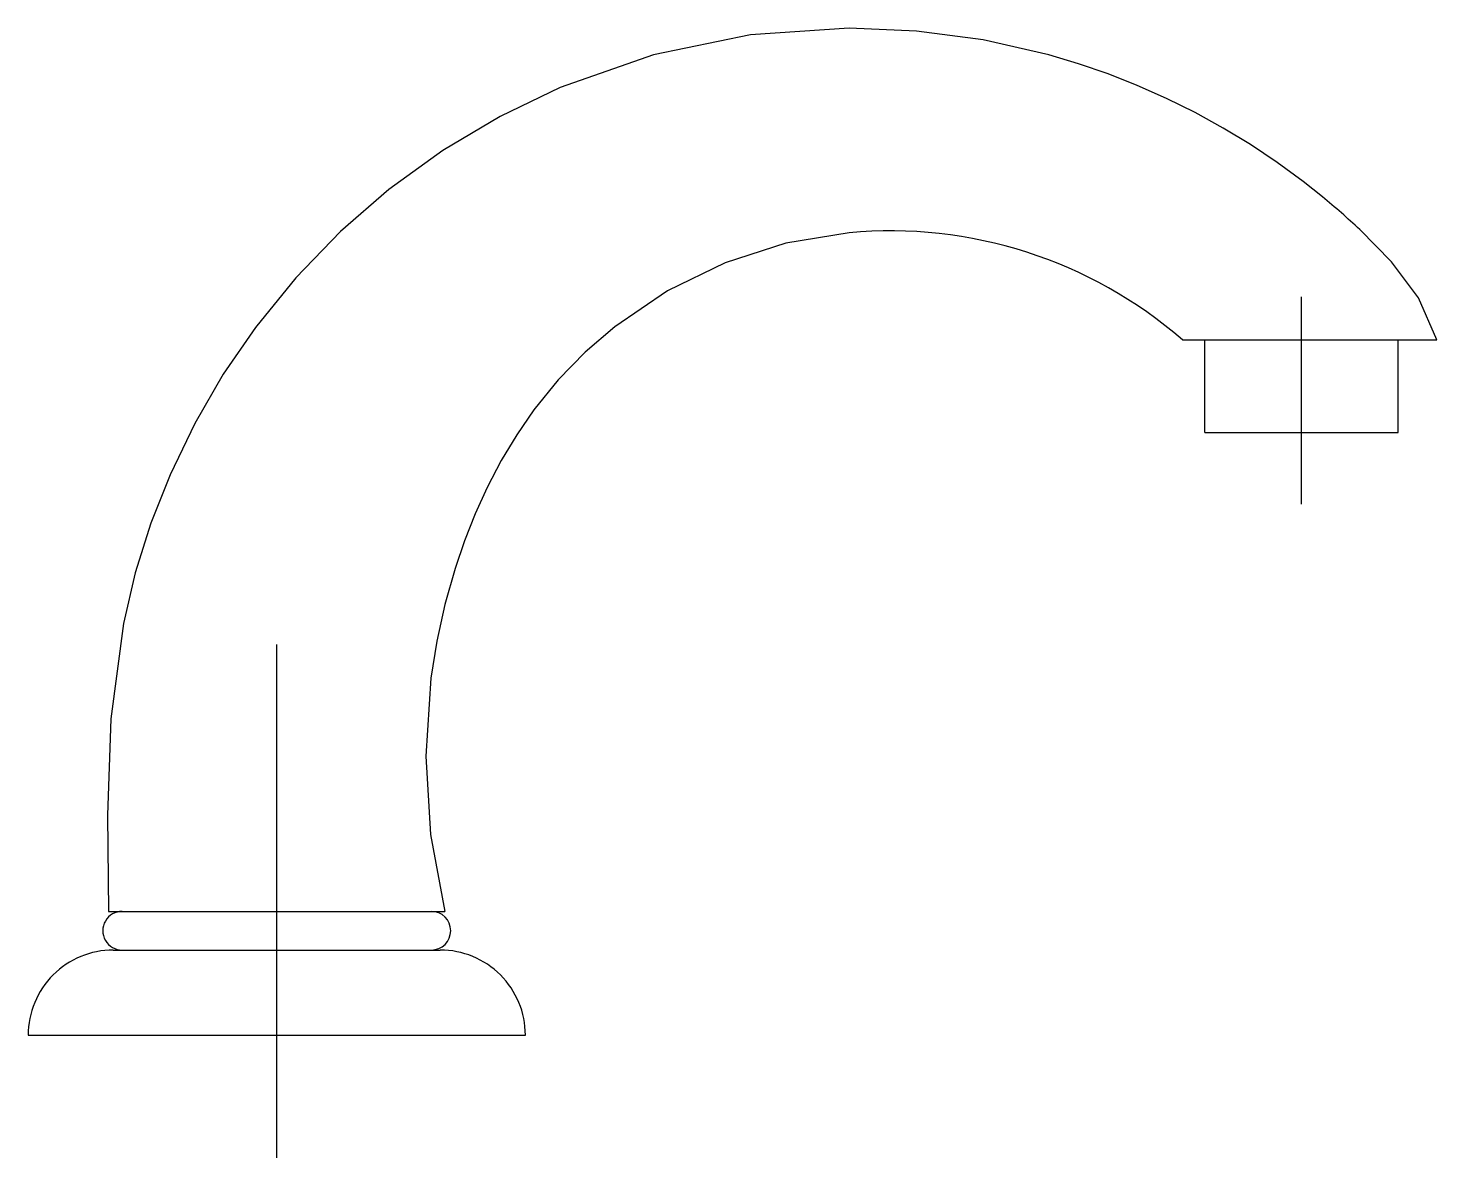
# Model space of a CAD drawing. Extents: x -361.307 to -361.126, y 0.54 to 0.686.
import ezdxf

# ---------------------------------------------------------------- set-up
doc = ezdxf.new("R2010")
doc.units = 0
doc.header["$LTSCALE"] = 0.2
doc.header["$MEASUREMENT"] = 0
doc.linetypes.add('AXES', pattern=[0.54, 0.3, -0.08, 0.08, -0.08])
doc.linetypes.add('CONTINU', pattern=[0])
doc.layers.get('0').update_dxf_attribs({"linetype": 'CONTINUOUS'})
doc.layers.add('DECA_EIXOS', color=5, linetype='AXES')

msp = doc.modelspace()

# ---------------------------------------------------------------- linework, layer by layer
at = {"linetype": 'CONTINU'}
for points in [[(-361.20147, 0.68551), (-361.21415, 0.68463), (-361.22663, 0.68206), (-361.23864, 0.67787), (-361.24639, 0.67415), (-361.25376, 0.66976), (-361.26071, 0.66472), (-361.26694, 0.65931), (-361.27268, 0.65338), (-361.27789, 0.64697), (-361.28203, 0.64094), (-361.28569, 0.63461), (-361.28887, 0.62802), (-361.29134, 0.62179), (-361.29336, 0.61539), (-361.29489, 0.60888), (-361.2965, 0.59659), (-361.29694, 0.58417), (-361.2968, 0.5718)], [(-361.20147, 0.65916), (-361.20959, 0.65783), (-361.21744, 0.65529), (-361.22485, 0.65167), (-361.23164, 0.64706), (-361.23543, 0.6438), (-361.2389, 0.64024), (-361.24203, 0.63638), (-361.24424, 0.63317), (-361.24624, 0.62983), (-361.24804, 0.62637), (-361.24959, 0.62297), (-361.25096, 0.6195), (-361.25218, 0.61596), (-361.2535, 0.61132), (-361.25455, 0.6066), (-361.25532, 0.60182), (-361.25597, 0.59177), (-361.25536, 0.5817), (-361.25349, 0.5718)], [(-361.15856, 0.64537), (-361.12581, 0.64537)], [(-361.15566, 0.63343), (-361.15566, 0.64537)], [(-361.13079, 0.63343), (-361.13079, 0.64537)], [(-361.15566, 0.63343), (-361.13079, 0.63343)], [(-361.2968, 0.5718), (-361.25349, 0.5718)], [(-361.29619, 0.56682), (-361.2541, 0.56682)], [(-361.30714, 0.55587), (-361.24314, 0.55587)]]:
    msp.add_lwpolyline(points, dxfattribs=at)
for points in [[(-361.12581, 0.64537), (-361.12816, 0.65079), (-361.13163, 0.65544), (-361.13573, 0.65958, 0.015351), (-361.14053, 0.6638), (-361.14302, 0.66578), (-361.14635, 0.66822), (-361.14978, 0.67051), (-361.15331, 0.67265), (-361.15692, 0.67464), (-361.16062, 0.67647), (-361.16439, 0.67814), (-361.16812, 0.67961), (-361.17192, 0.68092), (-361.17576, 0.68207), (-361.18421, 0.68399), (-361.19281, 0.68514), (-361.20147, 0.68551)], [(-361.15856, 0.64537, 0.204973), (-361.20147, 0.65916)], [(-361.29505, 0.5718, 1.00004), (-361.29505, 0.56682)], [(-361.25524, 0.56682, 1), (-361.25524, 0.5718)], [(-361.29619, 0.56682, 0.414225), (-361.30714, 0.55587)], [(-361.24314, 0.55587, 0.414215), (-361.2541, 0.56682)]]:
    msp.add_lwpolyline(points, format="xyb", dxfattribs=at)
at = {"layer": 'DECA_EIXOS'}
for points in [[(-361.14323, 0.62421), (-361.14323, 0.6509)], [(-361.27514, 0.54007), (-361.27514, 0.60617)]]:
    msp.add_lwpolyline(points, dxfattribs=at)

doc.saveas('drawing.dxf')
